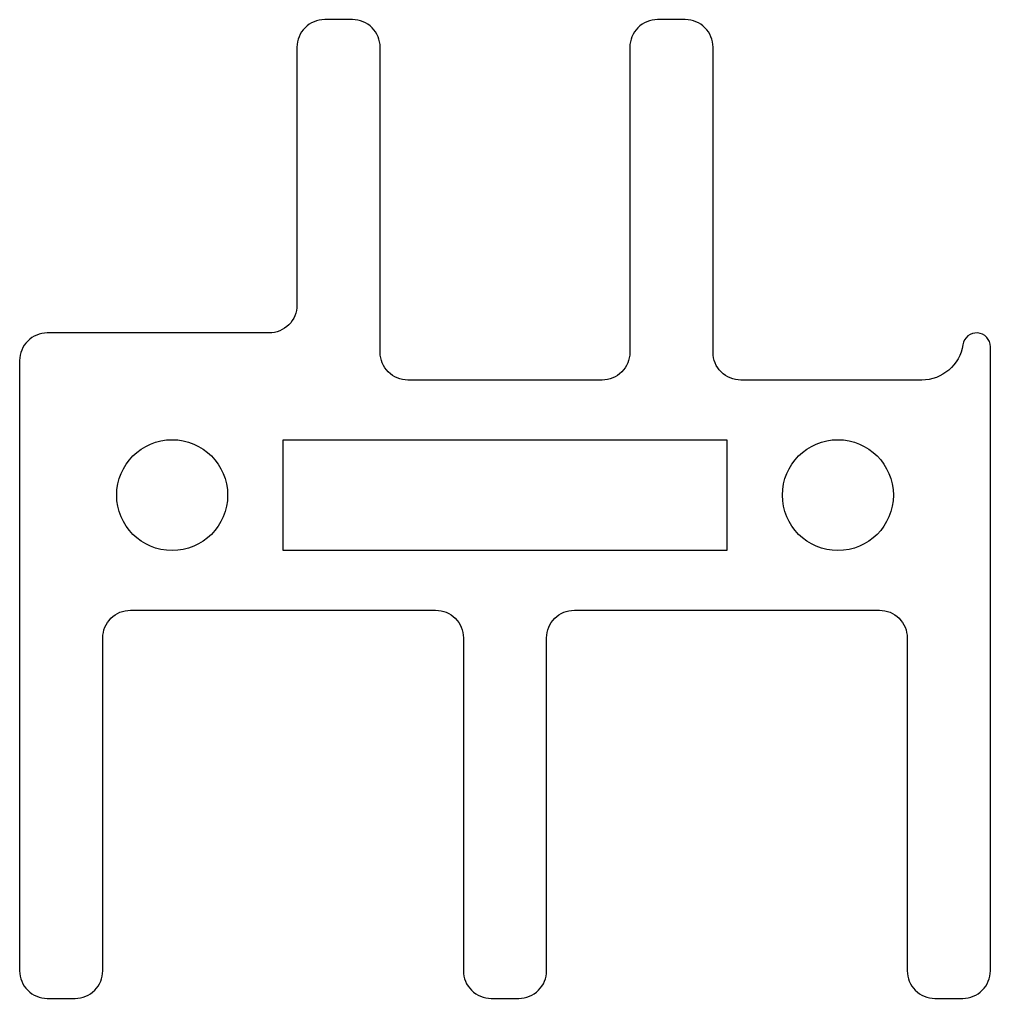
# Model space of a CAD drawing. Extents: x -647.5 to -612.5, y 71.2 to 106.5.
import ezdxf

# ---------------------------------------------------------------- set-up
doc = ezdxf.new("R2010")
doc.units = 0
doc.layers.add('ANA', color=220, linetype='CONTINUOUS')

msp = doc.modelspace()

# ---------------------------------------------------------------- linework, layer by layer
at = {"layer": 'ANA', "color": 0}
msp.add_lwpolyline([(-647.499, 72.165, 0.414214), (-646.499, 71.165), (-645.499, 71.165, 0.414214), (-644.499, 72.165), (-644.499, 84.165, -0.414214), (-643.499, 85.165), (-632.499, 85.165, -0.414214), (-631.499, 84.165), (-631.499, 72.165, 0.414214), (-630.499, 71.165), (-629.999, 71.165), (-629.499, 71.165, 0.414214), (-628.499, 72.165), (-628.499, 84.165, -0.414214), (-627.499, 85.165), (-616.499, 85.165, -0.414214), (-615.499, 84.165), (-615.499, 72.165, 0.414214), (-614.499, 71.165), (-613.499, 71.165, 0.414214), (-612.499, 72.165), (-612.499, 94.665, 0.927414), (-613.493, 94.74, -0.37077), (-614.976, 93.465), (-621.499, 93.465, -0.414214), (-622.499, 94.465), (-622.499, 105.465, 0.414214), (-623.499, 106.465), (-624.499, 106.465, 0.414214), (-625.499, 105.465), (-625.499, 94.465, -0.414214), (-626.499, 93.465), (-629.999, 93.465), (-633.499, 93.465, -0.414214), (-634.499, 94.465), (-634.499, 105.465, 0.414214), (-635.499, 106.465), (-636.499, 106.465, 0.414214), (-637.499, 105.465), (-637.499, 96.165, -0.414214), (-638.499, 95.165), (-646.499, 95.165, 0.414214), (-647.499, 94.165)], format="xyb", close=True, dxfattribs=at)
msp.add_lwpolyline([(-637.999, 91.315), (-629.999, 91.315), (-621.999, 91.315), (-621.999, 87.315), (-629.999, 87.315), (-637.999, 87.315)], close=True, dxfattribs=at)
for centre in [(-641.999, 89.315), (-617.999, 89.315)]:
    msp.add_circle(centre, 2, dxfattribs=at)

doc.saveas('drawing.dxf')
